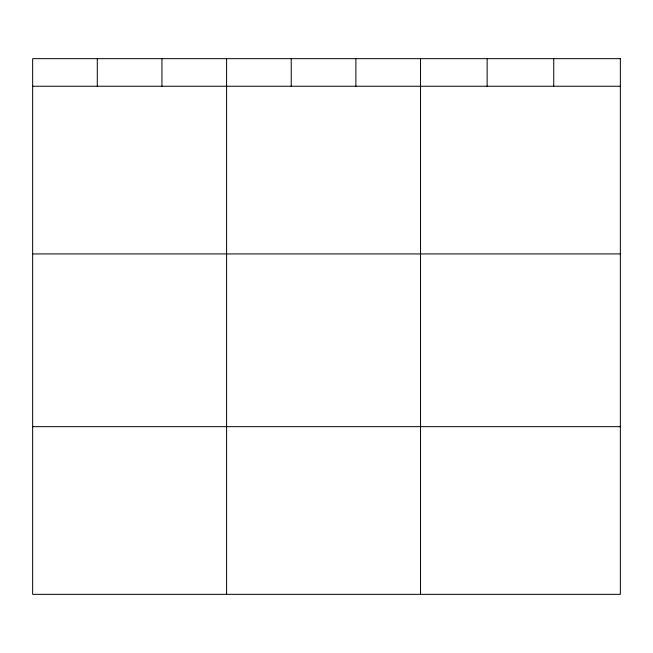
<?xml version="1.0" encoding="UTF-8"?>
<svg xmlns="http://www.w3.org/2000/svg" width="653" height="653" viewBox="0 0 653 653"><rect width="100%" height="100%" fill="white"/><g stroke="black" fill="none" stroke-linecap="round" stroke-linejoin="round"><path stroke-width="0.98" d="M32.65 86.245L620.35 86.245M32.65 253.919L620.35 253.919M32.65 426.662L620.35 426.662M553.744 58.664L553.744 86.245M487.138 58.664L487.138 86.245M420.532 58.664L420.532 594.336M355.885 58.664L355.885 86.245M291.238 58.664L291.238 86.245M226.591 58.664L226.591 594.336M161.944 58.664L161.944 86.245M97.297 58.664L97.297 86.245M620.35 58.664L32.65 58.664L32.65 594.336L620.35 594.336L620.35 58.664"/></g></svg>
